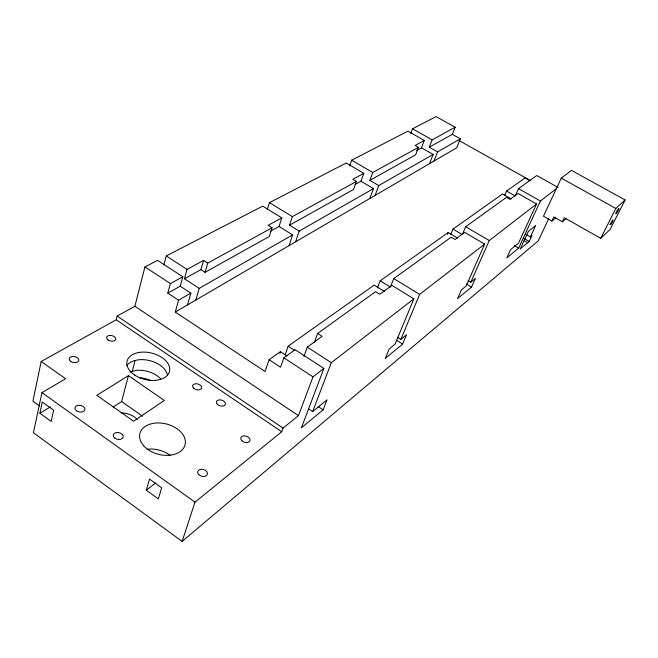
<?xml version="1.0" encoding="UTF-8"?>
<svg xmlns="http://www.w3.org/2000/svg" width="658" height="658" viewBox="0 0 658 658"><rect width="100%" height="100%" fill="white"/><g stroke="black" fill="none" stroke-linecap="round" stroke-linejoin="round"><path stroke-width="0.99" d="M180.193 286.197L190.845 293.147L178.573 300.18L167.815 293.098L180.193 286.197L182.817 276.779L157.599 260.395L144.941 266.926L134.874 306.266L117.14 316.062L116.219 319.788L41.174 361.497L32.9 401.183L39.464 405.904M41.174 361.497L65.603 378.753L41.964 392.604L33.418 432.742L182.126 541.402L538.269 240.853L548.632 218.867M39.883 413.257L42.285 402.022L53.643 410.181L51.151 421.408L39.883 413.257L50.395 406.891M113.16 407.014L121.631 401.553L128.442 375.644L164.336 400.459L133.533 421.202L96.792 395.326L128.442 375.644M132.299 371.128L135.112 360.477M163.867 264.861L166.244 255.937L262.665 206.143L281.813 217.888L279.017 226.492L270.471 231.221M167.815 293.098L170.414 283.59L182.817 276.779M279.017 226.492L292.621 234.873L199.218 288.36L184.429 278.745L187.045 269.385L203.569 260.412L207.747 263.085L272.058 227.767L268.11 225.332L281.813 217.888M286.904 355.879L280.44 351.66L269.106 359.712L265.051 371.49L175.25 312.048L178.573 300.18M187.481 304.909L190.845 293.147M184.429 278.745L200.904 269.64L203.569 260.412M195.829 300.032L199.218 288.36M200.904 269.64L205.066 272.313L207.747 263.085M146.265 490.169L149.514 479.098L161.671 487.833L158.315 498.879L146.265 490.169L155.831 482.931M267.321 209.409L269.451 202.639L346.215 163.011L363.816 173.317L360.962 181.238L355.049 184.503M272.058 227.767L269.262 236.493L205.066 272.313M182.126 541.402L194.99 502.161L281.714 431.755L283.063 428.095L298.477 415.626L312.986 376.861L323.901 368.431L295.097 349.719L283.869 357.812L280.547 367.238L269.106 359.712M360.962 181.238L373.464 188.591L299.193 231.114L289.528 225.184L292.349 216.63L356.455 181.419L352.836 179.289L363.816 173.317M289.035 245.64L292.621 234.873M295.598 241.815L299.193 231.114M279.815 353.453L280.44 351.66M349.678 165.89L351.685 160.182L407.919 131.148L424.32 140.434L421.474 147.811L416.456 150.583M285.103 354.868L288.171 346.166L374.155 285.111L384.305 291.371M356.455 181.419L353.585 189.438L289.528 225.184M303.922 356.406L307.294 347.136L322.099 336.337L317.625 333.474L314.261 342.629M421.474 147.811L433.12 154.433L378.753 185.564L369.87 180.35L372.749 172.478L418.504 147.351L415.132 145.426L424.32 140.434M369.812 198.502L373.464 188.591M375.101 195.41L378.753 185.564M410.724 133.5L412.508 128.779L436.098 116.598L455.155 127.224L452.301 134.347L429.279 147.195L437.554 151.891L460.337 138.846L452.301 134.347M323.901 368.431L301.397 427.823L323.152 409.827L327.034 399.817L312.649 411.587L308.503 408.832M312.649 411.587L331.336 362.673L413.874 298.855L391.962 285.416L379.781 294.291L375.578 291.691L317.625 333.474M418.504 147.351L415.634 154.811L369.87 180.35M429.279 147.195L432.142 139.858L455.155 127.224M377.396 287.933L380.184 280.826L448.172 232.545L457.549 238.064M429.477 163.678L433.12 154.433M433.918 161.087L437.554 151.891M390.753 286.14L393.772 278.573L451.141 237.217L454.982 239.471L464.696 232.389L484.683 244.102L466.168 285.975L461.447 289.841L457.573 298.617L471.547 287.061L475.397 278.424L470.815 282.175L468.183 280.596M460.337 138.846L456.726 147.779L175.25 312.048M413.874 298.855L395.055 344.167L389.141 349.003L385.226 358.47L402.614 344.085L406.529 334.774L400.837 339.429L397.465 337.315M400.837 339.429L419.656 294.389L484.683 244.102M447.424 234.33L448.172 232.545M450.746 234.478L453.008 229.116L502.556 193.929L511.266 198.881M556.331 188.698L540.415 201.011L518.652 248.099L506.783 257.911L510.575 249.637L518.52 243.139L536.566 203.98L518.052 193.493L509.958 199.39L506.405 197.375L465.675 226.739L462.327 234.585L453.008 229.116M504.571 195.648L506.594 191.059L525.068 177.94L530.109 180.769M470.815 282.175L489.305 240.532L536.566 203.98M558.009 187.407L536.714 175.522L518.52 188.64L515.247 195.961L506.594 191.059M530.364 236.921L535.694 225.464L528.3 231.468L520.19 248.963L529.221 241.47L531.952 235.613L530.364 236.921L526.096 234.462M551.914 221.022L553.839 216.967L562.36 221.795L564.309 217.724L600.721 238.319L610.139 229.387L625.1 199.95L571.481 170.373L561.274 178.137L543.459 216.211L551.914 221.022L555.846 217.765M600.721 238.319L615.83 208.43L625.1 199.95M126.665 365.634C129.503 361.719 134.553 360.321 139.142 359.729A21.739 13.67 13.3 0 1 167.494 375.422M562.36 221.795L566.225 218.522M129.741 372.041L136.305 370.355A21.599 13.752 13.1 0 1 160.659 378.778M561.274 178.137L615.83 208.43M459.037 140.541L530.513 180.613M412.508 128.779L432.142 139.858M518.52 188.64L540.415 201.011M523.9 238.393L529.221 241.47M524.179 240.647L527.732 242.703M514.227 245.524L518.652 248.099M351.685 160.182L372.749 172.478M465.675 226.739L489.305 240.532M466.341 283.943L471.547 287.061M269.451 202.639L292.349 216.63M393.772 278.573L419.656 294.389M380.184 280.826L390.375 287.085M396.544 340.268L402.614 344.085M166.244 255.937L187.045 269.385M307.294 347.136L331.336 362.673M288.171 346.166L294.8 350.475M144.941 266.926L170.414 283.59M283.869 357.812L312.986 376.861M318.102 406.488L323.152 409.827M134.874 306.266L298.477 415.626M117.14 316.062L283.063 428.095M116.219 319.788L281.714 431.755M121.631 401.553L142.621 416.259M41.964 392.604L194.99 502.161M121.138 412.92A16.434 10.931 11.9 0 1 137.251 419.442M139.685 377.692A21.5 13.802 13 0 1 150.312 380.398M147.178 449.274A22.898 15.874 13.4 0 1 170.554 455.739M610.081 224.633C611.973 225.209 615.74 213.76 610.081 224.633M143.707 445.844L140.919 441.74A23.277 15.685 13.8 0 1 164.525 423.555A23.277 15.685 13.8 0 1 182.307 449.743A23.277 15.685 13.8 0 1 143.707 445.844M70.743 361.423A4.836 3.002 10.3 0 0 78.664 360.732A4.836 3.002 10.3 0 0 72.569 356.496A4.836 3.002 10.3 0 0 70.743 361.423M108.134 340.03A4.622 2.805 12.1 0 0 115.619 339.446A4.622 2.805 12.1 0 0 109.68 335.407A4.622 2.805 12.1 0 0 108.134 340.03M114.969 438.244A5.075 3.422 11.6 0 0 123.178 437.2A5.075 3.422 11.6 0 0 116.622 432.553A5.075 3.422 11.6 0 0 114.969 438.244M76.567 410.839A5.05 3.306 9.9 0 0 84.841 409.909A5.05 3.306 9.9 0 0 78.434 405.377A5.05 3.306 9.9 0 0 76.567 410.839M134.726 375.076A21.837 13.612 13.4 0 0 169.476 371.507A21.837 13.612 13.4 0 0 140.631 352.252A21.837 13.612 13.4 0 0 134.726 375.076M193.501 388.047A4.631 2.936 15.5 0 0 201.29 388.664A4.631 2.936 15.5 0 0 196.553 383.754A4.631 2.936 15.5 0 0 193.501 388.047M217.329 404.283A4.655 2.986 16.7 0 0 225.118 404.867A4.655 2.986 16.7 0 0 220.266 399.867A4.655 2.986 16.7 0 0 217.329 404.283M616.76 212.822A3.043 0.411 -59.6 0 0 618.948 208.52A3.043 0.411 -59.6 0 0 616.423 211.991A3.043 0.411 -59.6 0 0 616.76 212.822M241.807 440.646A4.771 3.158 18.1 0 0 249.744 441.14A4.771 3.158 18.1 0 0 244.686 435.884A4.771 3.158 18.1 0 0 241.807 440.646M198.642 474.476A5.025 3.487 16.1 0 0 207.106 474.903A5.025 3.487 16.1 0 0 201.932 469.261A5.025 3.487 16.1 0 0 198.642 474.476"/></g></svg>
